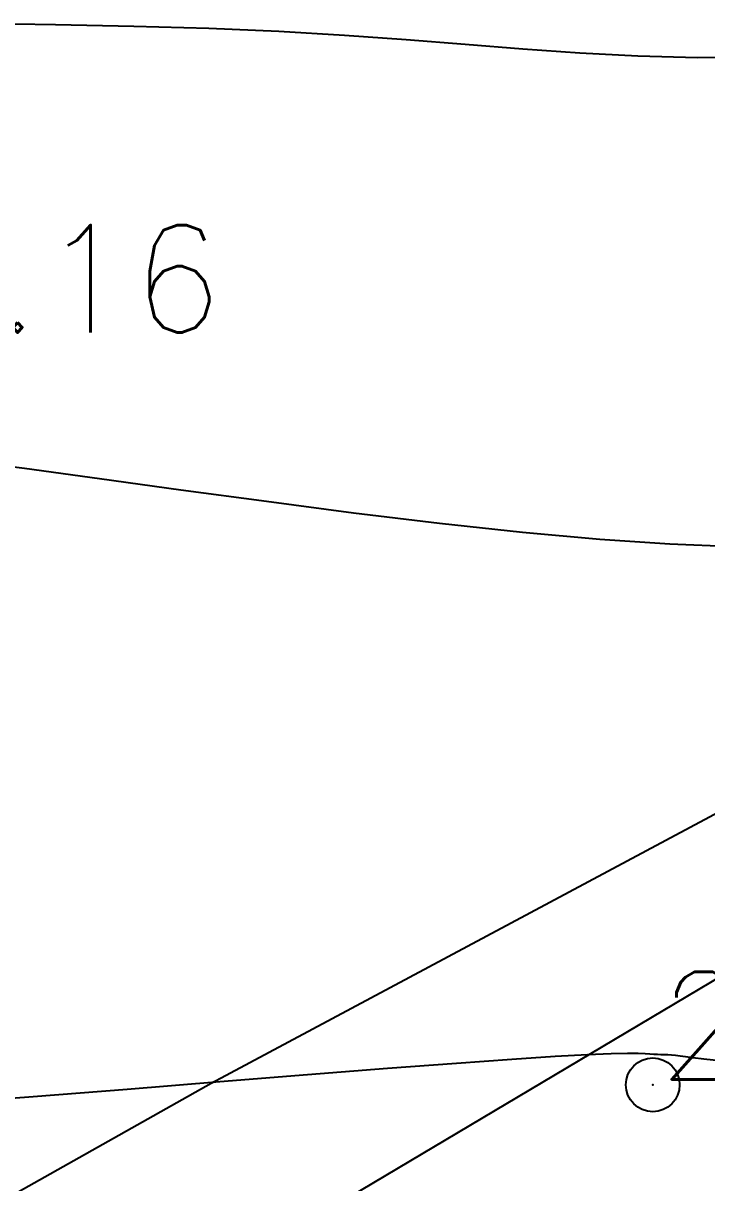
# Model space of a CAD drawing. Header units: millimetres. Extents: x 524954 to 526204, y 9523489 to 9524010.
# Drawn here: x 525872.28 to 525878.64, y 9523681.2 to 9523691.99 of the extents above; entities that cross this region are included whole.
import ezdxf

# ---------------------------------------------------------------- set-up
doc = ezdxf.new("R2010")
doc.units = ezdxf.units.MM
doc.header["$PDMODE"] = 32
doc.header["$PDSIZE"] = 0.5
for name, color, linetype in [('CN_01_00', 3, 'Continuous'), ('CN_02_00', 4, 'Continuous'), ('CN_05_00', 6, 'Continuous'), ('PLUME_5', 6, 'Continuous'), ('PLUME_6', 2, 'Continuous'), ('TopoAlt', 3, 'Continuous'), ('TOPOJIS', 7, 'Continuous')]:
    doc.layers.add(name, color=color, linetype=linetype)
doc.styles.add('Simplex 1.0', font='Simplex.shx', dxfattribs={"width": 0.99, "height": 1})

# ---------------------------------------------------------------- blocks, each defined once
blk = doc.blocks.new('TCPOINT M')
at = {"color": 0}
blk.add_point((0, 0), dxfattribs=at)
at = {"layer": 'TopoAlt', "style": 'Simplex 1.0', "width": 0.99}
blk.add_attdef('ALT', (0.15, 0.15), '', height=1, dxfattribs=at)

msp = doc.modelspace()

# ---------------------------------------------------------------- linework, layer by layer
at = {"layer": 'CN_01_00', "elevation": 277, "flags": 128}
msp.add_lwpolyline([(525871.815, 9523691.989), (525872.579, 9523691.978), (525873.31, 9523691.963), (525874.005, 9523691.942), (525874.657, 9523691.915), (525875.267, 9523691.879), (525875.842, 9523691.837), (525876.392, 9523691.793), (525876.927, 9523691.75), (525877.459, 9523691.713), (525877.997, 9523691.685), (525878.552, 9523691.67), (525879.135, 9523691.672)], dxfattribs=at)
at = {"layer": 'CN_02_00', "elevation": 276, "flags": 128}
msp.add_lwpolyline([(525871.673, 9523687.926), (525872.29, 9523687.847), (525872.989, 9523687.752), (525873.747, 9523687.648), (525874.542, 9523687.54), (525875.351, 9523687.434), (525876.153, 9523687.336), (525876.925, 9523687.252), (525877.644, 9523687.187), (525878.296, 9523687.145), (525878.894, 9523687.121)], dxfattribs=at)
at = {"layer": 'CN_05_00', "elevation": 275, "flags": 128}
msp.add_lwpolyline([(525871.509, 9523681.936), (525872.372, 9523682.002), (525873.248, 9523682.071), (525874.109, 9523682.14), (525874.925, 9523682.205), (525875.668, 9523682.264), (525876.309, 9523682.313), (525876.826, 9523682.35), (525877.228, 9523682.376), (525877.53, 9523682.393), (525877.75, 9523682.402), (525877.901, 9523682.405), (525878.001, 9523682.404), (525878.064, 9523682.401), (525878.108, 9523682.398), (525878.145, 9523682.395), (525878.179, 9523682.394), (525878.211, 9523682.393), (525878.243, 9523682.392), (525878.275, 9523682.391), (525878.31, 9523682.389), (525878.347, 9523682.386), (525878.39, 9523682.381), (525878.44, 9523682.374), (525878.509, 9523682.364), (525878.61, 9523682.351), (525878.756, 9523682.335)], dxfattribs=at)
at = {"layer": 'PLUME_5'}
msp.add_lwpolyline([(525883.284, 9523685.805), (525874.636, 9523680.662), (525866.413, 9523676.552), (525865.951, 9523676.017), (525857.229, 9523671.871)], dxfattribs=at)
at = {"layer": 'PLUME_6'}
msp.add_lwpolyline([(525882.713, 9523686.766), (525874.028, 9523682.121), (525865.841, 9523677.513), (525865.343, 9523677.477), (525856.621, 9523673.331), (525847.9, 9523669.185)], dxfattribs=at)

# ---------------------------------------------------------------- block references
at = {"layer": 'TOPOJIS'}
ref = msp.add_blockref('TCPOINT M', (525869.42, 9523689.06, 276.16), dxfattribs=at)
ref.add_attrib('ALT', '276.16', (525869.47, 9523689.11, 276.16), dxfattribs={"layer": 'TopoAlt', "height": 1, "style": 'Simplex 1.0', "width": 0.99})
ref = msp.add_blockref('TCPOINT M', (525878.136, 9523682.11, 274.94), dxfattribs=at)
ref.add_attrib('ALT', '274.94', (525878.186, 9523682.16, 274.94), dxfattribs={"layer": 'TopoAlt', "height": 1, "style": 'Simplex 1.0', "width": 0.99})

doc.saveas('drawing.dxf')
